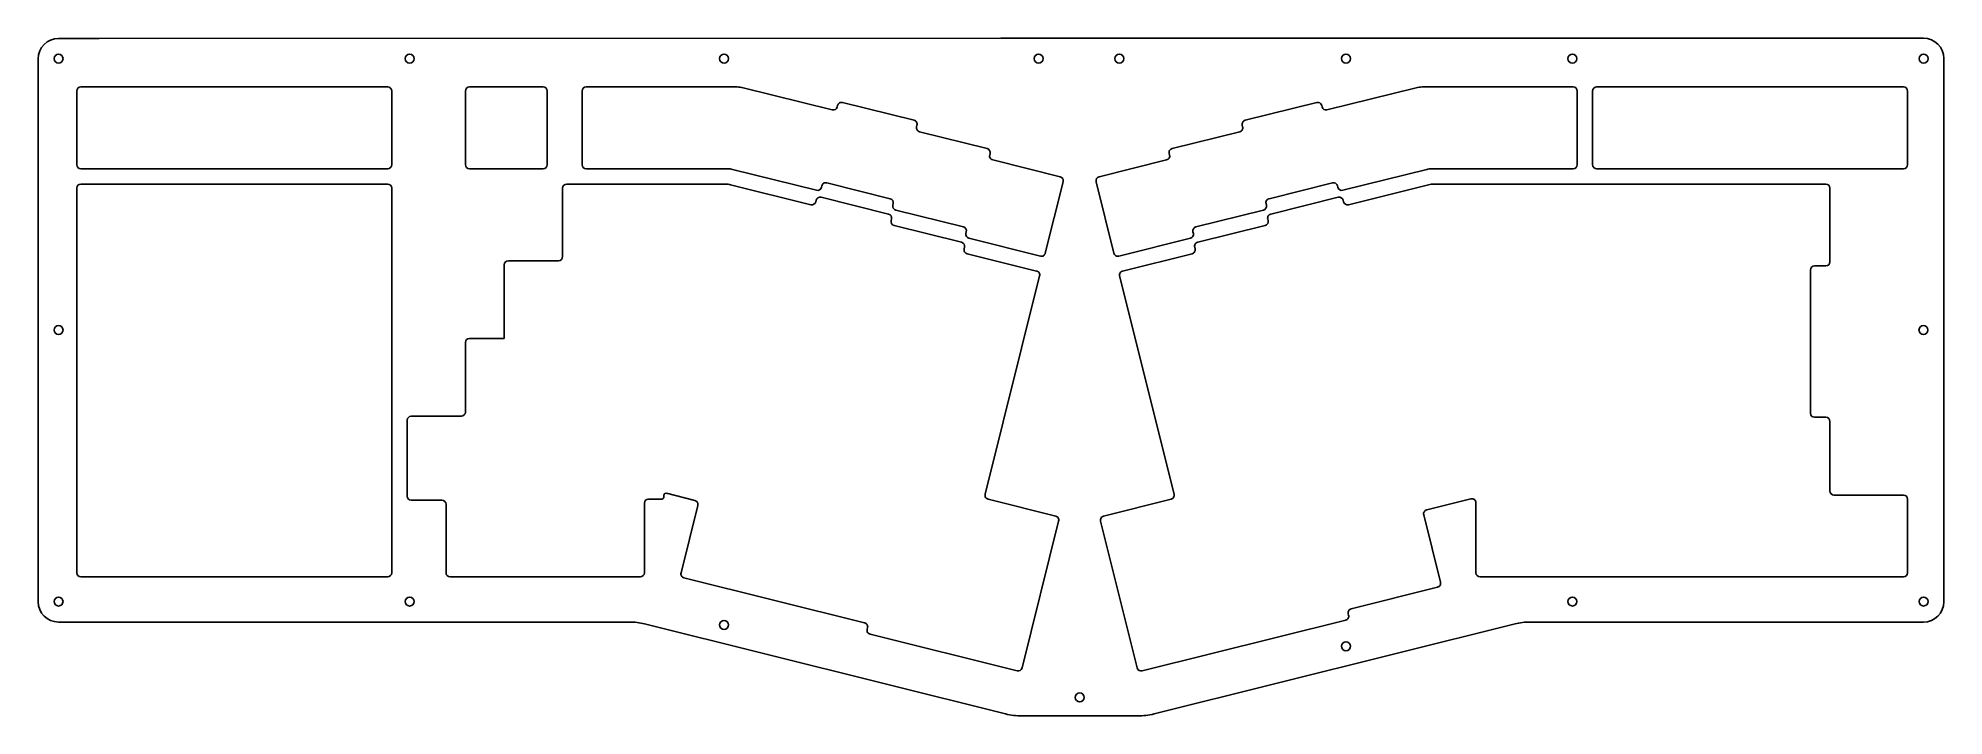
# Model space of a CAD drawing. Header units: millimetres. Extents: x -234 to 234, y -83 to 83.
import ezdxf

# ---------------------------------------------------------------- set-up
doc = ezdxf.new("R2010")
doc.units = ezdxf.units.MM
doc.layers.add('CUTOUTS', color=1, linetype='CONTINUOUS')
doc.layers.add('PERIMETER', color=5, linetype='CONTINUOUS')

msp = doc.modelspace()

# ---------------------------------------------------------------- linework, layer by layer
at = {"layer": 'CUTOUTS'}
for p, q in [((-224.05, 52.03), (-224.05, 70.08)), ((-223.05, 71.08), (-147.85, 71.08)), ((-146.85, 70.08), (-146.85, 52.03)), ((-128.8, 52.03), (-128.8, 70.08)), ((-127.8, 71.08), (-109.75, 71.08)), ((-108.75, 70.08), (-108.75, 52.03)), ((-100.22, 52.03), (-100.22, 70.08)), ((-99.22, 71.08), (-62.21, 71.08)), ((-60.76, 70.91), (-38.9, 65.46)), ((82.34, 65.46), (104.2, 70.91)), ((105.65, 71.08), (142.67, 71.08)), ((143.67, 70.08), (143.67, 52.03)), ((147.43, 52.03), (147.43, 70.08)), ((148.43, 71.08), (223.63, 71.08)), ((224.63, 70.08), (224.63, 52.03)), ((-37.68, 66.18), (-37.59, 66.55)), ((-36.38, 67.28), (-18.87, 62.92)), ((62.31, 62.92), (79.82, 67.28)), ((81.04, 66.55), (81.13, 66.18)), ((-18.14, 61.7), (-18.23, 61.33)), ((61.67, 61.33), (61.58, 61.7)), ((-17.5, 60.12), (-0.96, 56)), ((44.4, 56), (60.95, 60.12)), ((-0.23, 54.78), (-0.32, 54.41)), ((0.41, 53.2), (16.95, 49.08)), ((26.49, 49.08), (43.04, 53.2)), ((43.77, 54.41), (43.67, 54.78)), ((-147.85, 51.03), (-223.05, 51.03)), ((-223.05, 47.27), (-147.85, 47.27)), ((-109.75, 51.03), (-127.8, 51.03)), ((-103.98, 47.27), (-65.02, 47.27)), ((-64.55, 51.03), (-99.22, 51.03)), ((-63.81, 47.12), (-44.17, 42.23)), ((-42.78, 45.76), (-63.34, 50.89)), ((-41.47, 46.86), (-41.56, 46.49)), ((-24.69, 43.7), (-40.26, 47.58)), ((17.68, 47.86), (13.31, 30.35)), ((30.13, 30.35), (25.77, 47.86)), ((83.7, 47.58), (68.13, 43.7)), ((85.01, 46.49), (84.92, 46.86)), ((106.79, 50.89), (86.22, 45.76)), ((87.61, 42.23), (107.19, 47.11)), ((142.67, 51.03), (108, 51.03)), ((108.52, 47.27), (204.58, 47.27)), ((223.63, 51.03), (148.43, 51.03)), ((-224.05, -47.98), (-224.05, 46.27)), ((-146.85, 46.27), (-146.85, -47.98)), ((-104.98, 29.5), (-104.98, 46.27)), ((-42.96, 42.96), (-42.87, 43.33)), ((-41.66, 44.06), (-25.11, 39.93)), ((-24.05, 42.12), (-23.96, 42.49)), ((67.4, 42.49), (67.49, 42.12)), ((68.55, 39.93), (85.1, 44.06)), ((86.31, 43.33), (86.4, 42.96)), ((205.58, 46.27), (205.58, 28.22)), ((-24.38, 38.72), (-24.48, 38.35)), ((-6.78, 36.78), (-23.32, 40.91)), ((66.77, 40.91), (50.22, 36.78)), ((67.92, 38.35), (67.83, 38.72)), ((-23.75, 37.14), (-7.2, 33.01)), ((-6.14, 35.2), (-6.05, 35.57)), ((12.1, 29.62), (-5.41, 33.99)), ((48.86, 33.99), (31.34, 29.62)), ((49.49, 35.57), (49.59, 35.2)), ((50.65, 33.01), (67.19, 37.14)), ((-118.27, 28.5), (-105.98, 28.5)), ((-6.47, 31.8), (-6.57, 31.43)), ((-5.84, 30.22), (11.19, 25.97)), ((32.25, 25.97), (49.28, 30.22)), ((50.01, 31.43), (49.92, 31.8)), ((-119.27, 9.45), (-119.27, 27.5)), ((11.92, 24.76), (-1.42, -28.75)), ((44.87, -28.75), (31.53, 24.76)), ((200.82, 26.22), (200.82, -8.88)), ((204.58, 27.22), (201.82, 27.22)), ((-127.8, 9.45), (-119.27, 9.45)), ((-128.8, -8.6), (-128.8, 8.45)), ((-143.08, -29.2), (-143.08, -10.6)), ((-142.08, -9.6), (-129.8, -9.6)), ((201.82, -9.88), (204.58, -9.88)), ((205.58, -10.88), (205.58, -27.93)), ((-134.56, -30.2), (-142.08, -30.2)), ((-133.56, -47.98), (-133.56, -31.2)), ((-84.93, -30.93), (-84.93, -47.98)), ((-80.67, -29.93), (-83.93, -29.93)), ((-80.17, -29), (-80.17, -29.43)), ((-72.58, -30.25), (-79.55, -28.51)), ((-75.97, -48.01), (-71.85, -31.46)), ((-0.7, -29.96), (15.85, -34.09)), ((27.6, -34.09), (44.14, -29.96)), ((117.61, -29.86), (106.78, -32.56)), ((118.85, -47.98), (118.85, -30.83)), ((206.58, -28.93), (223.63, -28.93)), ((224.63, -29.93), (224.63, -47.98)), ((16.58, -35.3), (7.6, -71.3)), ((35.84, -71.3), (26.87, -35.3)), ((106.05, -33.77), (110.17, -50.31)), ((-147.85, -48.98), (-223.05, -48.98)), ((-85.93, -48.98), (-132.56, -48.98)), ((-30.97, -60.26), (-75.24, -49.22)), ((223.63, -48.98), (119.85, -48.98)), ((109.44, -51.53), (88.28, -56.8)), ((86.92, -59.6), (37.05, -72.03)), ((87.55, -58.01), (87.64, -58.38)), ((-30.34, -61.84), (-30.25, -61.47)), ((6.39, -72.03), (-29.61, -63.05))]:
    msp.add_line(p, q, dxfattribs=at)
for centre in [(-228.52, 78.03), (-142.47, 78.03), (-65.41, 78.03), (11.66, 78.03), (31.46, 78.03), (86.98, 78.03), (142.49, 78.03), (228.54, 78.03), (-228.52, 11.5), (228.52, 11.5), (-228.52, -55.03), (-142.47, -55.03), (142.49, -55.03), (228.54, -55.03), (-65.41, -60.76), (86.98, -65.98), (21.75, -78.54)]:
    msp.add_circle(centre, 1.1, dxfattribs=at)
for centre, radius, start, end in [((-223.05, 70.08), 1, 90, 180), ((-147.85, 70.08), 1, 0, 90), ((-127.8, 70.08), 1, 90, 180), ((-109.75, 70.08), 1, 0, 90), ((-99.22, 70.08), 1, 90, 180), ((-62.21, 65.08), 6, 76.0001, 90), ((105.65, 65.08), 6, 90, 103.9999), ((142.67, 70.08), 1, 0, 90), ((148.43, 70.08), 1, 90, 180), ((223.63, 70.08), 1, 0, 90), ((-38.65, 66.43), 1, 256.0001, 346.0001), ((-36.62, 66.31), 1, 76.0001, 166.0001), ((80.07, 66.31), 1, 13.9999, 103.9999), ((82.1, 66.43), 1, 193.9999, 283.9999), ((-19.11, 61.95), 1, -14.001, 76.0001), ((-17.26, 61.09), 1, 165.999, 256.0001), ((60.7, 61.09), 1, -76.0001, 14.001), ((62.55, 61.95), 1, 103.9999, 194.001), ((-223.05, 52.03), 1, 180, 270), ((-147.85, 52.03), 1, -90, 0), ((-127.8, 52.03), 1, 180, 270), ((-109.75, 52.03), 1, -90, 0), ((-99.22, 52.03), 1, 180, 270), ((-1.2, 55.03), 1, -13.9999, 76.0001), ((0.65, 54.17), 1, 166.0001, 256.0001), ((42.8, 54.17), 1, -76.0001, 13.9999), ((44.64, 55.03), 1, 103.9999, 193.9999), ((142.67, 52.03), 1, -90, 0), ((148.43, 52.03), 1, 180, 270), ((223.63, 52.03), 1, -90, 0), ((-223.05, 46.27), 1, 90, 180), ((-147.85, 46.27), 1, 0, 90), ((-103.98, 46.27), 1, 90, 180), ((-65.02, 42.27), 5, 76.0001, 90), ((-64.55, 46.03), 5, 76.0044, 90), ((-40.5, 46.61), 1, 76.0001, 166.0001), ((16.71, 48.11), 1, -13.9956, 76.0001), ((26.74, 48.11), 1, 103.9999, 193.9956), ((83.95, 46.61), 1, 13.9999, 103.9999), ((108, 46.03), 5, 90, 103.9956), ((108.52, 41.77), 5.5, 90, 103.9999), ((204.58, 46.27), 1, 0, 90), ((-43.93, 43.2), 1, 256.0001, 345.999), ((-41.9, 43.08), 1, 75.999, 165.999), ((-42.53, 46.73), 1, 256.0044, 346.0001), ((-24.93, 42.73), 1, -13.9999, 76.0001), ((-23.08, 41.88), 1, 166.0001, 256.0001), ((66.52, 41.88), 1, -76.0001, 13.9999), ((68.37, 42.73), 1, 103.9999, 193.9999), ((85.98, 46.73), 1, 193.9999, 283.9956), ((85.34, 43.08), 1, 13.9999, 103.9999), ((87.37, 43.2), 1, 193.9999, 283.9999), ((-25.35, 38.96), 1, -13.9999, 75.999), ((-23.5, 38.11), 1, 166.0001, 255.999), ((66.95, 38.11), 1, -76.0001, 13.9999), ((68.8, 38.96), 1, 103.9999, 193.9999), ((-7.45, 32.04), 1, -14.0002, 75.999), ((-7.02, 35.81), 1, -13.9999, 76.0001), ((-5.17, 34.96), 1, 166.0001, 255.999), ((48.62, 34.96), 1, -75.999, 13.9999), ((50.46, 35.81), 1, 103.9999, 193.9999), ((50.89, 32.04), 1, 103.9999, 194), ((-118.27, 27.5), 1, 90, 180), ((-105.98, 29.5), 1, -90, 0), ((-5.6, 31.19), 1, 165.9998, 256.0001), ((12.34, 30.59), 1, 255.999, 346.0044), ((31.1, 30.59), 1, 193.9956, 284.001), ((49.04, 31.19), 1, -76.0001, 14), ((204.58, 28.22), 1, -90, 0), ((10.95, 25), 1, -14.0001, 76.0001), ((32.5, 25), 1, 103.9999, 194.0001), ((201.82, 26.22), 1, 90, 180), ((-127.8, 8.45), 1, 90, 180), ((-129.8, -8.6), 1, -90, 0), ((201.82, -8.88), 1, 180, 270), ((-142.08, -10.6), 1, 90, 180), ((204.58, -10.88), 1, 0, 90), ((206.58, -27.93), 1, 180, 270), ((-142.08, -29.2), 1, 180, 270), ((-134.56, -31.2), 1, 0, 90), ((-83.93, -30.93), 1, 90, 180), ((-80.67, -29.43), 0.5, -90, 0), ((-79.67, -29), 0.5, 75.999, 180), ((-72.82, -31.22), 1, -14, 75.999), ((-0.45, -28.99), 1, 165.9999, 256.0001), ((43.9, -28.99), 1, -76.0001, 14.0001), ((107.02, -33.53), 1, 103.9999, 194.0001), ((117.85, -30.83), 1, 0, 103.9999), ((223.63, -29.93), 1, 0, 90), ((15.61, -35.06), 1, -14.0001, 76.0001), ((27.84, -35.06), 1, 103.9999, 194.0001), ((-223.05, -47.98), 1, 180, 270), ((-147.85, -47.98), 1, -90, 0), ((-132.56, -47.98), 1, 180, 270), ((-85.93, -47.98), 1, 270, 360), ((-75, -48.25), 1, 166, 256.0005), ((109.2, -50.55), 1, -76.0001, 14.0001), ((119.85, -47.98), 1, 180, 270), ((223.63, -47.98), 1, -90, 0), ((-31.22, -61.23), 1, -14, 76.0005), ((86.67, -58.63), 1, -76.0001, 14.0001), ((88.52, -57.77), 1, 103.9999, 194.0001), ((-29.37, -62.08), 1, 166, 256.0001), ((6.63, -71.06), 1, 256.0001, 345.9999), ((36.81, -71.06), 1, 194.0001, 283.9999)]:
    msp.add_arc(centre, radius, start, end, dxfattribs=at)
at = {"layer": 'PERIMETER'}
for p, q in [((-218.55, 82.98), (-228.52, 82.98)), ((2.45, 83.06), (-218.55, 82.98)), ((40.45, 83.06), (2.45, 83.06)), ((218.55, 83.04), (40.45, 83.06)), ((228.52, 83.04), (218.55, 83.04)), ((-233.52, 77.98), (-233.52, 68.01)), ((233.52, 68.01), (233.52, 78.04)), ((-233.52, 68.01), (-233.52, -45.09)), ((233.52, -45.09), (233.52, 68.01)), ((-233.52, -45.09), (-233.52, -55.06)), ((233.52, -55.07), (233.52, -45.09)), ((-228.52, -60.06), (-218.55, -60.06)), ((-218.55, -60.06), (-88.56, -60.06)), ((-84.94, -60.5), (3.55, -82.57)), ((39.95, -82.57), (128.45, -60.51)), ((132.07, -60.06), (218.55, -60.07)), ((218.55, -60.07), (228.52, -60.07)), ((7.55, -83.06), (35.95, -83.06))]:
    msp.add_line(p, q, dxfattribs=at)
for centre, radius, start, end in [((-228.52, 77.98), 5, 90, 180), ((228.52, 78.04), 5, 0, 90), ((-228.52, -55.06), 5, 180, 270), ((228.52, -55.07), 5, -90, 0), ((-88.56, -75.02), 14.97, 75.9986, 90.0017), ((132.07, -75.03), 14.97, 89.9971, 103.998), ((7.55, -66.53), 16.53, 255.9986, 269.9979), ((35.95, -66.53), 16.53, 269.9979, 283.998)]:
    msp.add_arc(centre, radius, start, end, dxfattribs=at)

doc.saveas('drawing.dxf')
